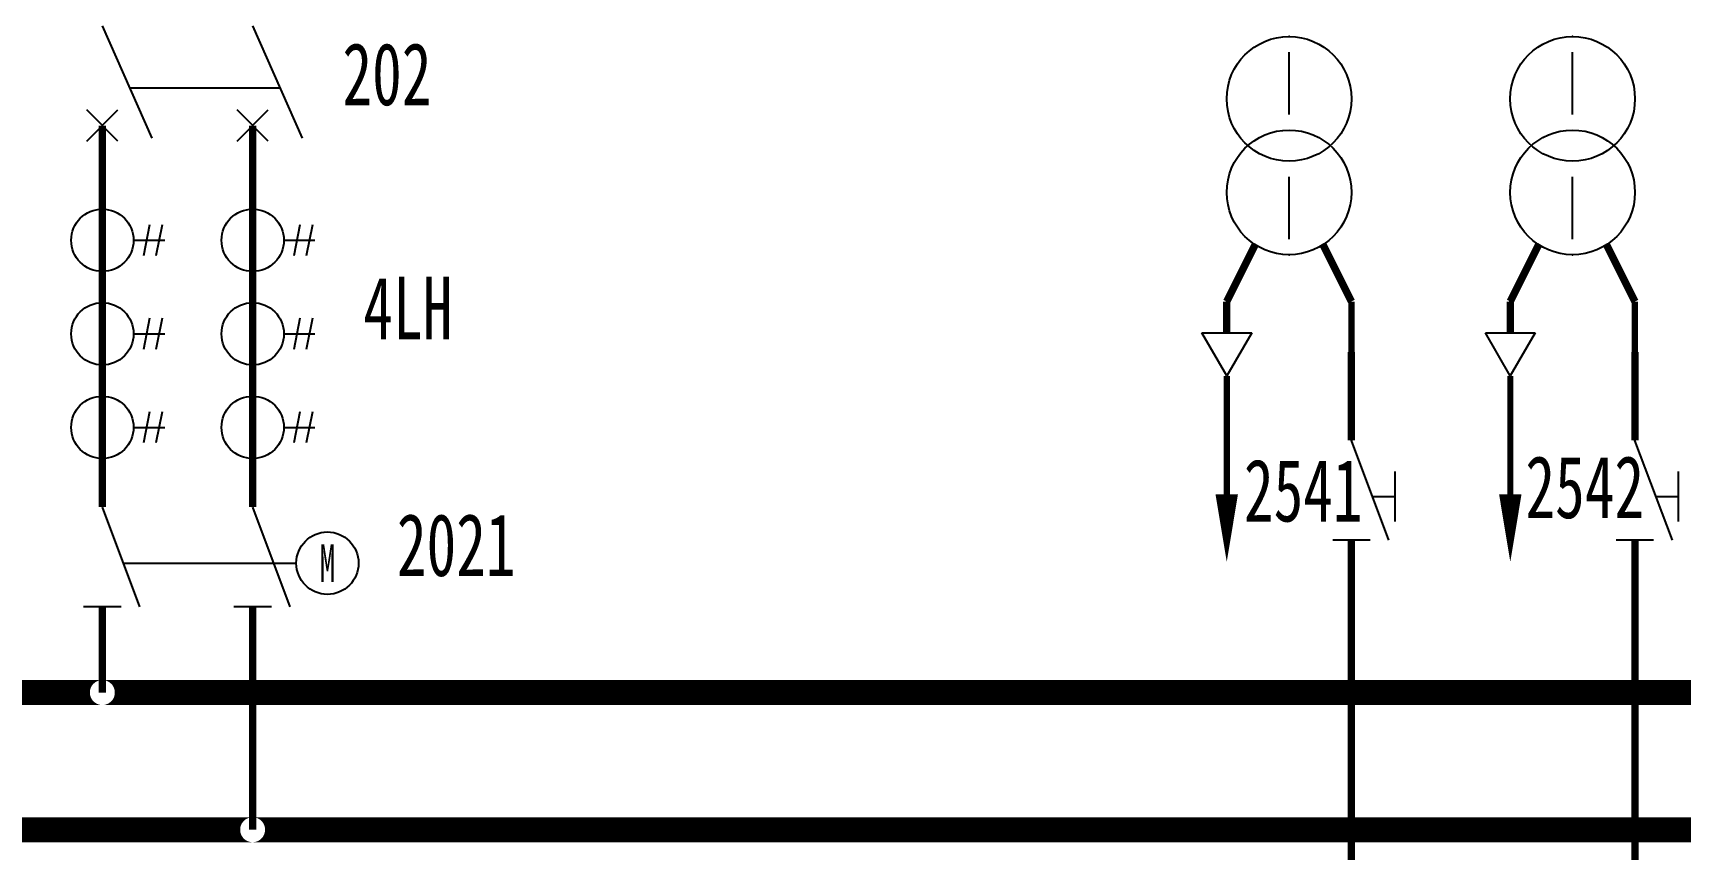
# Model space of a CAD drawing. Header units: millimetres. Extents: x 10667 to 23854, y -3427 to -2899.
# Drawn here: x 19277.2 to 19409.4, y -3155.2 to -3089.7 of the extents above; entities that cross this region are included whole.
import ezdxf
from ezdxf.enums import TextEntityAlignment as Align

# ---------------------------------------------------------------- set-up
doc = ezdxf.new("R2010")
doc.units = ezdxf.units.MM
doc.header["$LTSCALE"] = 10
doc.linetypes.add('DASHED', pattern=[11, 5, 0.5, 5, 0.5])
for name, color, linetype in [('BLOCK', 3, 'Continuous'), ('LINE', 7, 'Continuous'), ('TEXT', 2, 'Continuous'), ('设    备', 3, 'Continuous'), ('设备编号', 2, 'Continuous'), ('连 接 线', 1, 'Continuous')]:
    doc.layers.add(name, color=color, linetype=linetype)
doc.styles.add('HZ', font='SimSun.ttf', dxfattribs={"width": 0.7})

# ---------------------------------------------------------------- blocks, each defined once
blk = doc.blocks.new('$JT')
at = {"color": 3}
blk.add_lwpolyline([(0, 0, 1.8, 0, 0), (0, 5.41, 0, 0, 0)], format="xyseb", dxfattribs=at)
blk = doc.blocks.new('$SGK1')
at = {"layer": 'BLOCK'}
for p, q in [((-3, 0), (0, -8)), ((-1.5, 0), (1.5, 0))]:
    blk.add_line(p, q, dxfattribs=at)
at = {"layer": 'TEXT', "color": 3}
for p, q in [((-3.5, -1.5), (-3.5, -5.5)), ((-1.6875, -3.5), (-3.5, -3.5))]:
    blk.add_line(p, q, dxfattribs=at)
blk = doc.blocks.new('$LH')
at = {"color": 3}
for p, q in [((3.79, 1.25), (3.29, -1.25)), ((4.79, 1.25), (4.29, -1.25)), ((2.5, 0), (5, 0))]:
    blk.add_line(p, q, dxfattribs=at)
blk.add_circle((0, 0), 2.5, dxfattribs=at)

msp = doc.modelspace()

# ---------------------------------------------------------------- linework, layer by layer
at = {"layer": 'BLOCK'}
for p, q in [((19286.81, -3098.16), (19282.81, -3089.16)), ((19298.87, -3098.16), (19294.87, -3089.16)), ((19297.09, -3094.16), (19285.03, -3094.16)), ((19284.06, -3098.41), (19281.56, -3095.91)), ((19281.56, -3098.41), (19284.06, -3095.91)), ((19293.62, -3098.41), (19296.12, -3095.91)), ((19296.12, -3098.41), (19293.62, -3095.91))]:
    msp.add_line(p, q, dxfattribs=at)
at = {"layer": '设    备', "color": 3}
for p, q in [((19378.02, -3096.27), (19378.02, -3091.27)), ((19400.77, -3096.27), (19400.77, -3091.27)), ((19378.02, -3106.27), (19378.02, -3101.27)), ((19400.77, -3106.27), (19400.77, -3101.27)), ((19284.5, -3132.25), (19298.37, -3132.25))]:
    msp.add_line(p, q, dxfattribs=at)
at = {"layer": '设    备'}
for p, q in [((19285.81, -3135.75), (19282.81, -3127.75)), ((19297.87, -3135.75), (19294.87, -3127.75)), ((19284.31, -3135.75), (19281.31, -3135.75)), ((19296.37, -3135.75), (19293.37, -3135.75))]:
    msp.add_line(p, q, dxfattribs=at)
at = {"layer": '设    备', "color": 3}
for centre in [(19378.02, -3095.02), (19400.77, -3095.02), (19378.02, -3102.52), (19400.77, -3102.52)]:
    msp.add_circle(centre, 5, dxfattribs=at)
at = {"layer": '设    备'}
msp.add_circle((19300.87, -3132.25), 2.5, dxfattribs=at)
at = {"layer": '设    备', "color": 3}
for p in [(19378.02, -3090.02), (19400.77, -3090.02), (19378.02, -3107.52), (19400.77, -3107.52)]:
    msp.add_point(p, dxfattribs=at)
at = {"layer": '设    备'}
for p in [(19383.02, -3122.41), (19405.77, -3122.41), (19383.02, -3130.41), (19405.77, -3130.41), (19282.81, -3135.75), (19294.87, -3135.75)]:
    msp.add_point(p, dxfattribs=at)
at = {"layer": '连 接 线', "color": 3}
for p, q in [((19373.02, -3117.23), (19371.02, -3113.77)), ((19371.02, -3113.77), (19375.02, -3113.77)), ((19375.02, -3113.77), (19373.02, -3117.23)), ((19395.77, -3117.23), (19393.77, -3113.77)), ((19393.77, -3113.77), (19397.77, -3113.77)), ((19397.77, -3113.77), (19395.77, -3117.23))]:
    msp.add_line(p, q, dxfattribs=at)
at = {"layer": '连 接 线'}
for points, const_width in [([(19282.81, -3097.16), (19282.81, -3127.75)], 0.6), ([(19294.87, -3097.16), (19294.87, -3097.54)], 0.6), ([(19294.87, -3097.54), (19294.87, -3127.75)], 0.6), ([(19373.02, -3111.27), (19373.02, -3113.77)], 0.6), ([(19395.77, -3111.27), (19395.77, -3113.77)], 0.6), ([(19383.02, -3115.33), (19383.02, -3122.41)], 0.6), ([(19405.77, -3115.33), (19405.77, -3122.41)], 0.6), ([(19282.81, -3122.16), (19282.81, -3127.75)], 0.6), ([(19383.02, -3130.41), (19383.02, -3174.95)], 0.6), ([(19405.77, -3130.41), (19405.77, -3164.28)], 0.6), ([(19282.81, -3135.75), (19282.81, -3142.62)], 0.6), ([(19294.87, -3135.75), (19294.87, -3153.62)], 0.6), ([(19240.71, -3142.62), (19281.81, -3142.62)], 2), ([(19283.81, -3142.62), (19324.73, -3142.62)], 2), ([(19324.73, -3142.62), (19382.02, -3142.62)], 2), ([(19382.02, -3142.62), (19432.62, -3142.62)], 2), ([(19255.71, -3153.62), (19293.87, -3153.62)], 2), ([(19295.87, -3153.62), (19324.73, -3153.62)], 2), ([(19324.73, -3153.62), (19404.77, -3153.62)], 2), ([(19404.77, -3153.62), (19428.84, -3153.62)], 2)]:
    msp.add_lwpolyline(points, dxfattribs=dict(at, const_width=const_width))
at = {"layer": '连 接 线', "color": 3}
for points, const_width in [([(19373.02, -3111.27), (19375.3, -3106.71)], 0.6), ([(19383.02, -3111.27), (19380.74, -3106.71)], 0.6), ([(19395.77, -3111.27), (19398.05, -3106.71)], 0.6), ([(19405.77, -3111.27), (19403.49, -3106.71)], 0.6), ([(19383.02, -3115.33), (19383.02, -3111.27)], 0.5), ([(19405.77, -3115.33), (19405.77, -3111.27)], 0.5)]:
    msp.add_lwpolyline(points, dxfattribs=dict(at, const_width=const_width))
at = {"layer": '连 接 线', "color": 6, "linetype": 'DASHED', "ltscale": 0.5, "const_width": 0.5}
for points in [[(19373.02, -3117.23), (19373.02, -3127.23)], [(19395.77, -3117.23), (19395.77, -3127.23)]]:
    msp.add_lwpolyline(points, dxfattribs=at)
at = {"layer": '连 接 线', "color": 3}
for p in [(19373.02, -3111.27), (19395.77, -3111.27)]:
    msp.add_point(p, dxfattribs=at)
at = {"layer": '连 接 线'}
for points in [[(19281.81, -3141.62), (19282.81, -3141.62), (19281.81, -3141.63), (19282.9, -3141.63)], [(19281.81, -3141.63), (19282.72, -3141.63), (19281.81, -3141.62), (19282.81, -3141.62)], [(19281.81, -3141.63), (19282.9, -3141.63), (19281.81, -3141.64), (19282.98, -3141.64)], [(19281.81, -3141.64), (19282.64, -3141.64), (19281.81, -3141.63), (19282.72, -3141.63)], [(19281.81, -3141.66), (19282.55, -3141.66), (19281.81, -3141.64), (19282.64, -3141.64)], [(19281.81, -3141.68), (19282.47, -3141.68), (19281.81, -3141.66), (19282.55, -3141.66)], [(19281.81, -3141.72), (19282.39, -3141.72), (19281.81, -3141.68), (19282.47, -3141.68)], [(19281.81, -3141.76), (19282.31, -3141.76), (19281.81, -3141.72), (19282.39, -3141.72)], [(19281.81, -3141.8), (19282.24, -3141.8), (19281.81, -3141.76), (19282.31, -3141.76)], [(19281.81, -3141.86), (19282.17, -3141.86), (19281.81, -3141.8), (19282.24, -3141.8)], [(19281.81, -3141.92), (19282.1, -3141.92), (19281.81, -3141.86), (19282.17, -3141.86)], [(19281.81, -3141.98), (19282.04, -3141.98), (19281.81, -3141.92), (19282.1, -3141.92)], [(19281.81, -3142.05), (19281.99, -3142.05), (19281.81, -3141.98), (19282.04, -3141.98)], [(19281.81, -3142.12), (19281.94, -3142.12), (19281.81, -3142.05), (19281.99, -3142.05)], [(19281.81, -3142.2), (19281.9, -3142.2), (19281.81, -3142.12), (19281.94, -3142.12)], [(19281.81, -3142.28), (19281.87, -3142.28), (19281.81, -3142.2), (19281.9, -3142.2)], [(19281.81, -3142.36), (19281.84, -3142.36), (19281.81, -3142.28), (19281.87, -3142.28)], [(19281.81, -3142.45), (19281.82, -3142.45), (19281.81, -3142.36), (19281.84, -3142.36)], [(19281.81, -3142.54), (19281.81, -3142.54), (19281.81, -3142.45), (19281.82, -3142.45)], [(19282.9, -3141.63), (19283.81, -3141.63), (19282.81, -3141.62), (19283.81, -3141.62)], [(19282.98, -3141.64), (19283.81, -3141.64), (19282.9, -3141.63), (19283.81, -3141.63)], [(19283.07, -3141.66), (19283.81, -3141.66), (19282.98, -3141.64), (19283.81, -3141.64)], [(19283.15, -3141.68), (19283.81, -3141.68), (19283.07, -3141.66), (19283.81, -3141.66)], [(19283.23, -3141.72), (19283.81, -3141.72), (19283.15, -3141.68), (19283.81, -3141.68)], [(19283.31, -3141.76), (19283.81, -3141.76), (19283.23, -3141.72), (19283.81, -3141.72)], [(19283.38, -3141.8), (19283.81, -3141.8), (19283.31, -3141.76), (19283.81, -3141.76)], [(19283.45, -3141.86), (19283.81, -3141.86), (19283.38, -3141.8), (19283.81, -3141.8)], [(19283.52, -3141.92), (19283.81, -3141.92), (19283.45, -3141.86), (19283.81, -3141.86)], [(19283.58, -3141.98), (19283.81, -3141.98), (19283.52, -3141.92), (19283.81, -3141.92)], [(19283.63, -3142.05), (19283.81, -3142.05), (19283.58, -3141.98), (19283.81, -3141.98)], [(19283.68, -3142.12), (19283.81, -3142.12), (19283.63, -3142.05), (19283.81, -3142.05)], [(19283.72, -3142.2), (19283.81, -3142.2), (19283.68, -3142.12), (19283.81, -3142.12)], [(19283.75, -3142.28), (19283.81, -3142.28), (19283.72, -3142.2), (19283.81, -3142.2)], [(19283.78, -3142.36), (19283.81, -3142.36), (19283.75, -3142.28), (19283.81, -3142.28)], [(19283.79, -3142.45), (19283.81, -3142.45), (19283.78, -3142.36), (19283.81, -3142.36)], [(19283.81, -3142.54), (19283.81, -3142.54), (19283.79, -3142.45), (19283.81, -3142.45)], [(19281.81, -3142.71), (19281.81, -3142.71), (19281.81, -3142.8), (19281.82, -3142.8)], [(19281.81, -3142.8), (19281.82, -3142.8), (19281.81, -3142.88), (19281.84, -3142.88)], [(19281.81, -3142.88), (19281.84, -3142.88), (19281.81, -3142.97), (19281.87, -3142.97)], [(19281.81, -3142.97), (19281.87, -3142.97), (19281.81, -3143.05), (19281.9, -3143.05)], [(19281.81, -3143.05), (19281.9, -3143.05), (19281.81, -3143.12), (19281.94, -3143.12)], [(19281.81, -3143.12), (19281.94, -3143.12), (19281.81, -3143.2), (19281.99, -3143.2)], [(19281.81, -3143.2), (19281.99, -3143.2), (19281.81, -3143.27), (19282.04, -3143.27)], [(19281.81, -3143.27), (19282.04, -3143.27), (19281.81, -3143.33), (19282.1, -3143.33)], [(19281.81, -3143.33), (19282.1, -3143.33), (19281.81, -3143.39), (19282.17, -3143.39)], [(19281.81, -3143.39), (19282.17, -3143.39), (19281.81, -3143.44), (19282.24, -3143.44)], [(19281.81, -3143.44), (19282.24, -3143.44), (19281.81, -3143.49), (19282.31, -3143.49)], [(19281.81, -3143.49), (19282.31, -3143.49), (19281.81, -3143.53), (19282.39, -3143.53)], [(19281.81, -3143.53), (19282.39, -3143.53), (19281.81, -3143.56), (19282.47, -3143.56)], [(19281.81, -3143.56), (19282.47, -3143.56), (19281.81, -3143.59), (19282.55, -3143.59)], [(19281.81, -3143.59), (19282.55, -3143.59), (19281.81, -3143.61), (19282.64, -3143.61)], [(19281.81, -3143.61), (19282.64, -3143.61), (19281.81, -3143.62), (19282.72, -3143.62)], [(19281.81, -3143.62), (19282.72, -3143.62), (19281.81, -3143.62), (19282.81, -3143.62)], [(19282.81, -3143.62), (19283.81, -3143.62), (19282.9, -3143.62), (19283.81, -3143.62)], [(19282.9, -3143.62), (19283.81, -3143.62), (19282.98, -3143.61), (19283.81, -3143.61)], [(19282.98, -3143.61), (19283.81, -3143.61), (19283.07, -3143.59), (19283.81, -3143.59)], [(19283.07, -3143.59), (19283.81, -3143.59), (19283.15, -3143.56), (19283.81, -3143.56)], [(19283.15, -3143.56), (19283.81, -3143.56), (19283.23, -3143.53), (19283.81, -3143.53)], [(19283.23, -3143.53), (19283.81, -3143.53), (19283.31, -3143.49), (19283.81, -3143.49)], [(19283.31, -3143.49), (19283.81, -3143.49), (19283.38, -3143.44), (19283.81, -3143.44)], [(19283.38, -3143.44), (19283.81, -3143.44), (19283.45, -3143.39), (19283.81, -3143.39)], [(19283.45, -3143.39), (19283.81, -3143.39), (19283.52, -3143.33), (19283.81, -3143.33)], [(19283.52, -3143.33), (19283.81, -3143.33), (19283.58, -3143.27), (19283.81, -3143.27)], [(19283.58, -3143.27), (19283.81, -3143.27), (19283.63, -3143.2), (19283.81, -3143.2)], [(19283.63, -3143.2), (19283.81, -3143.2), (19283.68, -3143.12), (19283.81, -3143.12)], [(19283.68, -3143.12), (19283.81, -3143.12), (19283.72, -3143.05), (19283.81, -3143.05)], [(19283.72, -3143.05), (19283.81, -3143.05), (19283.75, -3142.97), (19283.81, -3142.97)], [(19283.75, -3142.97), (19283.81, -3142.97), (19283.78, -3142.88), (19283.81, -3142.88)], [(19283.78, -3142.88), (19283.81, -3142.88), (19283.79, -3142.8), (19283.81, -3142.8)], [(19283.81, -3142.71), (19283.81, -3142.71), (19283.81, -3142.62)], [(19293.87, -3152.62), (19294.87, -3152.62), (19293.87, -3152.63), (19294.95, -3152.63)], [(19293.87, -3152.63), (19294.78, -3152.63), (19293.87, -3152.62), (19294.87, -3152.62)], [(19293.87, -3152.63), (19294.95, -3152.63), (19293.87, -3152.64), (19295.04, -3152.64)], [(19293.87, -3152.64), (19294.69, -3152.64), (19293.87, -3152.63), (19294.78, -3152.63)], [(19293.87, -3152.66), (19294.61, -3152.66), (19293.87, -3152.64), (19294.69, -3152.64)], [(19293.87, -3152.68), (19294.52, -3152.68), (19293.87, -3152.66), (19294.61, -3152.66)], [(19293.87, -3152.72), (19294.44, -3152.72), (19293.87, -3152.68), (19294.52, -3152.68)], [(19293.87, -3152.76), (19294.37, -3152.76), (19293.87, -3152.72), (19294.44, -3152.72)], [(19293.87, -3152.8), (19294.29, -3152.8), (19293.87, -3152.76), (19294.37, -3152.76)], [(19293.87, -3152.86), (19294.22, -3152.86), (19293.87, -3152.8), (19294.29, -3152.8)], [(19293.87, -3152.92), (19294.16, -3152.92), (19293.87, -3152.86), (19294.22, -3152.86)], [(19293.87, -3152.98), (19294.1, -3152.98), (19293.87, -3152.92), (19294.16, -3152.92)], [(19293.87, -3153.05), (19294.05, -3153.05), (19293.87, -3152.98), (19294.1, -3152.98)], [(19293.87, -3153.12), (19294, -3153.12), (19293.87, -3153.05), (19294.05, -3153.05)], [(19294.95, -3152.63), (19295.87, -3152.63), (19294.87, -3152.62), (19295.87, -3152.62)], [(19295.04, -3152.64), (19295.87, -3152.64), (19294.95, -3152.63), (19295.87, -3152.63)], [(19295.13, -3152.66), (19295.87, -3152.66), (19295.04, -3152.64), (19295.87, -3152.64)], [(19295.21, -3152.68), (19295.87, -3152.68), (19295.13, -3152.66), (19295.87, -3152.66)], [(19295.29, -3152.72), (19295.87, -3152.72), (19295.21, -3152.68), (19295.87, -3152.68)], [(19295.37, -3152.76), (19295.87, -3152.76), (19295.29, -3152.72), (19295.87, -3152.72)], [(19295.44, -3152.8), (19295.87, -3152.8), (19295.37, -3152.76), (19295.87, -3152.76)], [(19295.51, -3152.86), (19295.87, -3152.86), (19295.44, -3152.8), (19295.87, -3152.8)], [(19295.57, -3152.92), (19295.87, -3152.92), (19295.51, -3152.86), (19295.87, -3152.86)], [(19295.63, -3152.98), (19295.87, -3152.98), (19295.57, -3152.92), (19295.87, -3152.92)], [(19295.69, -3153.05), (19295.87, -3153.05), (19295.63, -3152.98), (19295.87, -3152.98)], [(19295.73, -3153.12), (19295.87, -3153.12), (19295.69, -3153.05), (19295.87, -3153.05)], [(19293.87, -3153.2), (19293.96, -3153.2), (19293.87, -3153.12), (19294, -3153.12)], [(19293.87, -3153.28), (19293.93, -3153.28), (19293.87, -3153.2), (19293.96, -3153.2)], [(19293.87, -3153.36), (19293.9, -3153.36), (19293.87, -3153.28), (19293.93, -3153.28)], [(19293.87, -3153.45), (19293.88, -3153.45), (19293.87, -3153.36), (19293.9, -3153.36)], [(19293.87, -3153.54), (19293.87, -3153.54), (19293.87, -3153.45), (19293.88, -3153.45)], [(19293.87, -3153.71), (19293.87, -3153.71), (19293.87, -3153.8), (19293.88, -3153.8)], [(19293.87, -3153.8), (19293.88, -3153.8), (19293.87, -3153.88), (19293.9, -3153.88)], [(19293.87, -3153.88), (19293.9, -3153.88), (19293.87, -3153.96), (19293.93, -3153.96)], [(19293.87, -3153.96), (19293.93, -3153.96), (19293.87, -3154.05), (19293.96, -3154.05)], [(19293.87, -3154.05), (19293.96, -3154.05), (19293.87, -3154.12), (19294, -3154.12)], [(19293.87, -3154.12), (19294, -3154.12), (19293.87, -3154.2), (19294.05, -3154.2)], [(19293.87, -3154.2), (19294.05, -3154.2), (19293.87, -3154.27), (19294.1, -3154.27)], [(19293.87, -3154.27), (19294.1, -3154.27), (19293.87, -3154.33), (19294.16, -3154.33)], [(19293.87, -3154.33), (19294.16, -3154.33), (19293.87, -3154.39), (19294.22, -3154.39)], [(19295.51, -3154.39), (19295.87, -3154.39), (19295.57, -3154.33), (19295.87, -3154.33)], [(19295.57, -3154.33), (19295.87, -3154.33), (19295.63, -3154.27), (19295.87, -3154.27)], [(19295.63, -3154.27), (19295.87, -3154.27), (19295.69, -3154.2), (19295.87, -3154.2)], [(19295.69, -3154.2), (19295.87, -3154.2), (19295.73, -3154.12), (19295.87, -3154.12)], [(19295.77, -3153.2), (19295.87, -3153.2), (19295.73, -3153.12), (19295.87, -3153.12)], [(19295.73, -3154.12), (19295.87, -3154.12), (19295.77, -3154.05), (19295.87, -3154.05)], [(19295.81, -3153.28), (19295.87, -3153.28), (19295.77, -3153.2), (19295.87, -3153.2)], [(19295.77, -3154.05), (19295.87, -3154.05), (19295.81, -3153.96), (19295.87, -3153.96)], [(19295.83, -3153.36), (19295.87, -3153.36), (19295.81, -3153.28), (19295.87, -3153.28)], [(19295.81, -3153.96), (19295.87, -3153.96), (19295.83, -3153.88), (19295.87, -3153.88)], [(19295.85, -3153.45), (19295.87, -3153.45), (19295.83, -3153.36), (19295.87, -3153.36)], [(19295.83, -3153.88), (19295.87, -3153.88), (19295.85, -3153.8), (19295.87, -3153.8)], [(19295.86, -3153.54), (19295.87, -3153.54), (19295.85, -3153.45), (19295.87, -3153.45)], [(19295.85, -3153.8), (19295.87, -3153.8), (19295.86, -3153.71), (19295.87, -3153.71)], [(19295.87, -3153.62), (19295.87, -3153.62), (19295.86, -3153.54), (19295.87, -3153.54)], [(19295.86, -3153.71), (19295.87, -3153.71), (19295.87, -3153.62)], [(19293.87, -3154.39), (19294.22, -3154.39), (19293.87, -3154.44), (19294.29, -3154.44)], [(19293.87, -3154.44), (19294.29, -3154.44), (19293.87, -3154.49), (19294.37, -3154.49)], [(19293.87, -3154.49), (19294.37, -3154.49), (19293.87, -3154.53), (19294.44, -3154.53)], [(19293.87, -3154.53), (19294.44, -3154.53), (19293.87, -3154.56), (19294.52, -3154.56)], [(19293.87, -3154.56), (19294.52, -3154.56), (19293.87, -3154.59), (19294.61, -3154.59)], [(19293.87, -3154.59), (19294.61, -3154.59), (19293.87, -3154.61), (19294.69, -3154.61)], [(19293.87, -3154.61), (19294.69, -3154.61), (19293.87, -3154.62), (19294.78, -3154.62)], [(19293.87, -3154.62), (19294.78, -3154.62), (19293.87, -3154.62), (19294.87, -3154.62)], [(19294.87, -3154.62), (19295.87, -3154.62), (19294.95, -3154.62), (19295.87, -3154.62)], [(19294.95, -3154.62), (19295.87, -3154.62), (19295.04, -3154.61), (19295.87, -3154.61)], [(19295.04, -3154.61), (19295.87, -3154.61), (19295.13, -3154.59), (19295.87, -3154.59)], [(19295.13, -3154.59), (19295.87, -3154.59), (19295.21, -3154.56), (19295.87, -3154.56)], [(19295.21, -3154.56), (19295.87, -3154.56), (19295.29, -3154.53), (19295.87, -3154.53)], [(19295.29, -3154.53), (19295.87, -3154.53), (19295.37, -3154.49), (19295.87, -3154.49)], [(19295.37, -3154.49), (19295.87, -3154.49), (19295.44, -3154.44), (19295.87, -3154.44)], [(19295.44, -3154.44), (19295.87, -3154.44), (19295.51, -3154.39), (19295.87, -3154.39)]]:
    msp.add_solid(points, dxfattribs=at)

# ---------------------------------------------------------------- block references
at = {"layer": 'LINE', "rotation": 180}
for p in [(19383.02, -3130.41), (19405.77, -3130.41)]:
    msp.add_blockref('$SGK1', p, dxfattribs=at)
at = {"layer": '设    备'}
for p in [(19282.81, -3106.36), (19294.87, -3106.36), (19282.81, -3113.86), (19294.87, -3113.86), (19282.81, -3121.36), (19294.87, -3121.36)]:
    msp.add_blockref('$LH', p, dxfattribs=at)
at = {"layer": '连 接 线', "color": 3, "rotation": 180}
for p in [(19373.02, -3126.73), (19395.77, -3126.73)]:
    msp.add_blockref('$JT', p, dxfattribs=at)

# ---------------------------------------------------------------- texts
at = {"layer": '设    备', "style": 'HZ', "width": 0.62}
msp.add_text('M', height=3, dxfattribs=at).set_placement((19300.87, -3132.25), align=Align.MIDDLE)
at = {"layer": '设备编号', "color": 6, "style": 'HZ', "width": 0.7}
for s, p in [('202', (19302.07, -3095.53)), ('4LH', (19303.75, -3114.29)), ('2541', (19374.4, -3128.91)), ('2542', (19396.98, -3128.64)), ('2021', (19306.44, -3133.28))]:
    msp.add_text(s, height=5, dxfattribs=at).set_placement(p)

doc.saveas('drawing.dxf')
